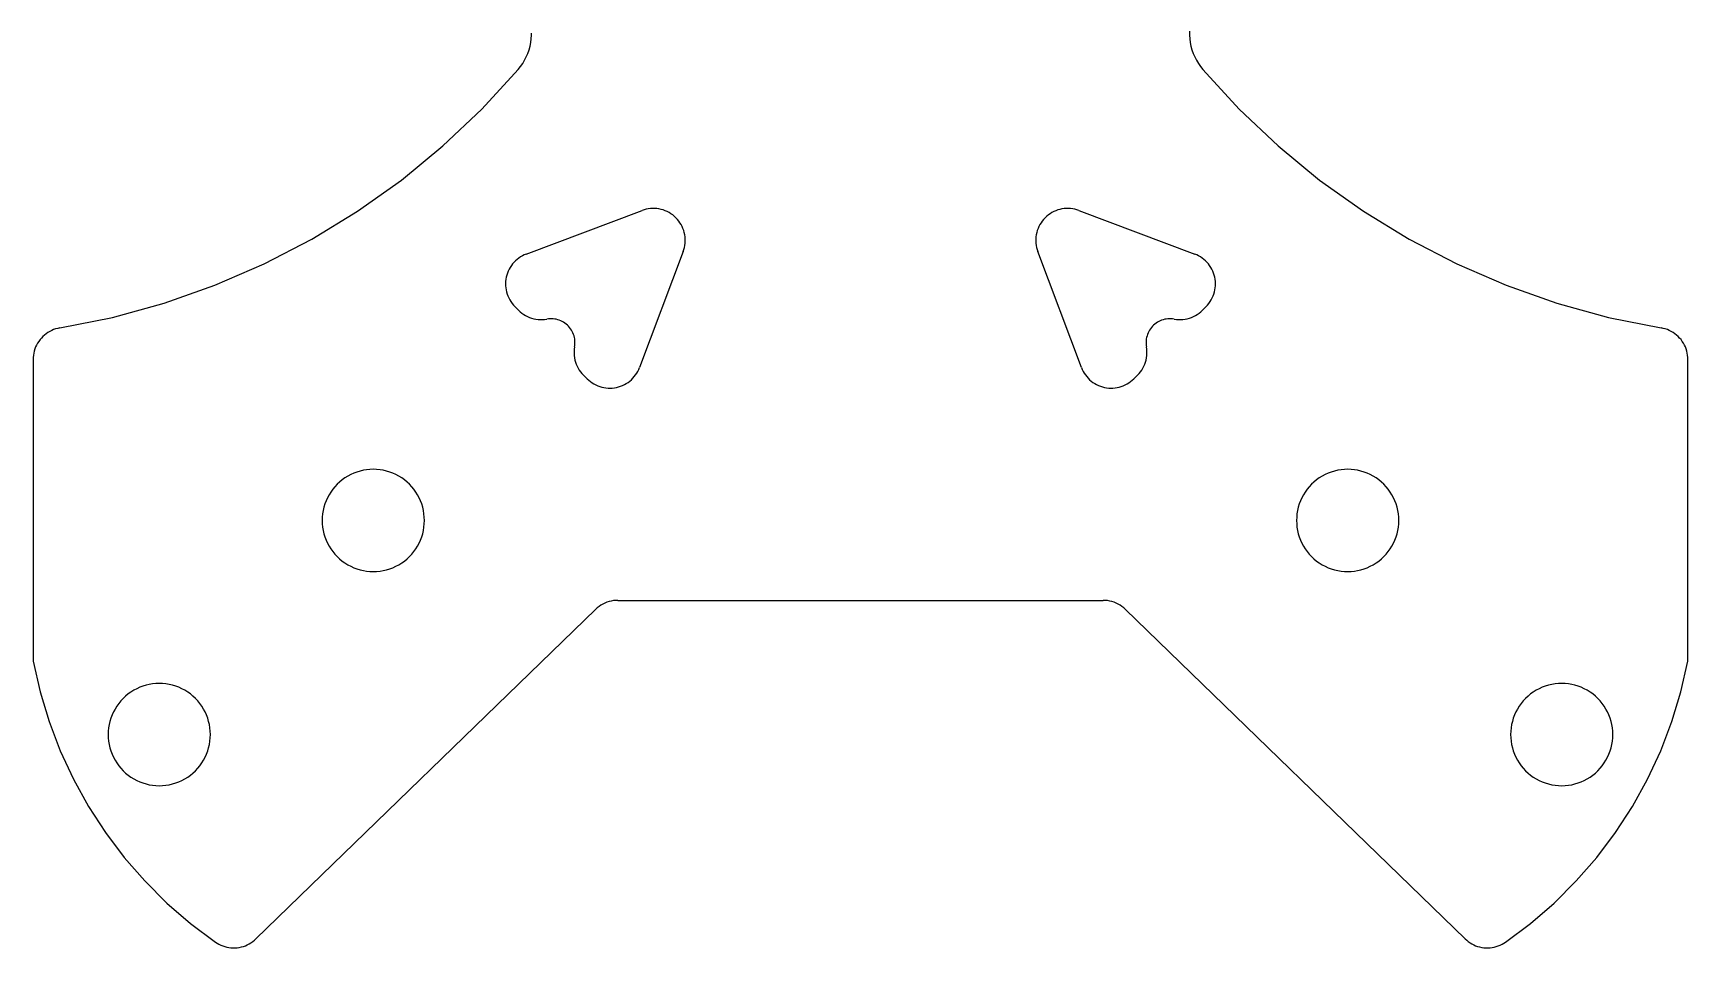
# Model space of a CAD drawing. Header units: metres. Extents: x 155.7 to 207.5, y 0.1 to 57.4.
# Drawn here: x 155.7 to 207.5, y 0.1 to 28.8 of the extents above; entities that cross this region are included whole.
import ezdxf

# ---------------------------------------------------------------- set-up
doc = ezdxf.new("R2010")
doc.units = ezdxf.units.M

msp = doc.modelspace()

# ---------------------------------------------------------------- linework, layer by layer
at = {"layer": 'CenterPlate'}
for p, q in [((171.233, 28.477), (171.249, 28.594)), ((171.249, 28.594), (171.257, 28.711)), ((171.257, 28.711), (171.257, 28.77)), ((191.85, 28.829), (191.85, 28.77)), ((191.85, 28.77), (191.85, 28.711)), ((191.85, 28.711), (191.858, 28.594)), ((191.858, 28.594), (191.874, 28.477)), ((171.039, 27.923), (171.093, 28.028)), ((171.093, 28.028), (171.139, 28.136)), ((171.139, 28.136), (171.178, 28.247)), ((171.178, 28.247), (171.21, 28.361)), ((171.21, 28.361), (171.233, 28.477)), ((191.874, 28.477), (191.898, 28.361)), ((191.898, 28.361), (191.929, 28.247)), ((191.929, 28.247), (191.968, 28.136)), ((191.968, 28.136), (192.014, 28.028)), ((192.014, 28.028), (192.068, 27.923)), ((169.701, 26.394), (170.838, 27.632)), ((170.838, 27.632), (170.911, 27.724)), ((170.911, 27.724), (170.979, 27.821)), ((170.979, 27.821), (171.039, 27.923)), ((192.068, 27.923), (192.129, 27.821)), ((192.129, 27.821), (192.196, 27.724)), ((192.196, 27.724), (192.27, 27.632)), ((192.27, 27.632), (193.407, 26.394)), ((168.48, 25.239), (169.701, 26.394)), ((193.407, 26.394), (194.627, 25.239)), ((167.182, 24.172), (168.48, 25.239)), ((194.627, 25.239), (195.926, 24.172)), ((165.812, 23.198), (167.182, 24.172)), ((195.926, 24.172), (197.295, 23.198)), ((164.378, 22.322), (165.812, 23.198)), ((171.091, 21.857), (174.716, 23.22)), ((174.779, 23.242), (174.716, 23.22)), ((174.845, 23.259), (174.779, 23.242)), ((174.911, 23.272), (174.845, 23.259)), ((174.978, 23.28), (174.911, 23.272)), ((175.045, 23.284), (174.978, 23.28)), ((175.112, 23.283), (175.045, 23.284)), ((175.179, 23.278), (175.112, 23.283)), ((175.246, 23.268), (175.179, 23.278)), ((175.312, 23.254), (175.246, 23.268)), ((175.377, 23.236), (175.312, 23.254)), ((175.44, 23.213), (175.377, 23.236)), ((175.501, 23.186), (175.44, 23.213)), ((175.561, 23.154), (175.501, 23.186)), ((175.619, 23.119), (175.561, 23.154)), ((175.674, 23.08), (175.619, 23.119)), ((175.726, 23.038), (175.674, 23.08)), ((175.775, 22.992), (175.726, 23.038)), ((175.821, 22.942), (175.775, 22.992)), ((175.863, 22.89), (175.821, 22.942)), ((175.902, 22.835), (175.863, 22.89)), ((175.938, 22.778), (175.902, 22.835)), ((187.205, 22.835), (187.17, 22.778)), ((187.244, 22.89), (187.205, 22.835)), ((187.286, 22.942), (187.244, 22.89)), ((187.332, 22.992), (187.286, 22.942)), ((187.382, 23.038), (187.332, 22.992)), ((187.434, 23.08), (187.382, 23.038)), ((187.489, 23.119), (187.434, 23.08)), ((187.546, 23.154), (187.489, 23.119)), ((187.606, 23.186), (187.546, 23.154)), ((187.668, 23.213), (187.606, 23.186)), ((187.731, 23.236), (187.668, 23.213)), ((187.796, 23.254), (187.731, 23.236)), ((187.861, 23.268), (187.796, 23.254)), ((187.928, 23.278), (187.861, 23.268)), ((187.995, 23.283), (187.928, 23.278)), ((188.063, 23.284), (187.995, 23.283)), ((188.13, 23.28), (188.063, 23.284)), ((188.197, 23.272), (188.13, 23.28)), ((188.263, 23.259), (188.197, 23.272)), ((188.328, 23.242), (188.263, 23.259)), ((188.392, 23.22), (188.328, 23.242)), ((188.392, 23.22), (192.017, 21.857)), ((197.295, 23.198), (198.73, 22.322)), ((162.886, 21.548), (164.378, 22.322)), ((175.969, 22.718), (175.938, 22.778)), ((175.996, 22.657), (175.969, 22.718)), ((176.019, 22.593), (175.996, 22.657)), ((176.038, 22.528), (176.019, 22.593)), ((176.052, 22.463), (176.038, 22.528)), ((176.062, 22.396), (176.052, 22.463)), ((176.067, 22.329), (176.062, 22.396)), ((176.068, 22.261), (176.067, 22.329)), ((187.041, 22.329), (187.04, 22.261)), ((187.046, 22.396), (187.041, 22.329)), ((187.056, 22.463), (187.046, 22.396)), ((187.07, 22.528), (187.056, 22.463)), ((187.088, 22.593), (187.07, 22.528)), ((187.111, 22.657), (187.088, 22.593)), ((187.138, 22.718), (187.111, 22.657)), ((187.17, 22.778), (187.138, 22.718)), ((198.73, 22.322), (200.222, 21.548)), ((170.912, 21.768), (170.857, 21.731)), ((170.97, 21.802), (170.912, 21.768)), ((171.029, 21.831), (170.97, 21.802)), ((171.091, 21.857), (171.029, 21.831)), ((176.004, 21.932), (174.64, 18.307)), ((176.004, 21.932), (176.025, 21.996)), ((176.025, 21.996), (176.043, 22.061)), ((176.043, 22.061), (176.055, 22.127)), ((176.055, 22.127), (176.064, 22.194)), ((176.064, 22.194), (176.068, 22.261)), ((187.04, 22.261), (187.044, 22.194)), ((187.044, 22.194), (187.052, 22.127)), ((187.052, 22.127), (187.065, 22.061)), ((187.065, 22.061), (187.082, 21.996)), ((187.082, 21.996), (187.104, 21.932)), ((188.467, 18.307), (187.104, 21.932)), ((192.078, 21.831), (192.017, 21.857)), ((192.138, 21.802), (192.078, 21.831)), ((192.195, 21.768), (192.138, 21.802)), ((192.25, 21.731), (192.195, 21.768)), ((161.343, 20.881), (162.886, 21.548)), ((170.502, 21.26), (170.482, 21.196)), ((170.527, 21.321), (170.502, 21.26)), ((170.555, 21.381), (170.527, 21.321)), ((170.588, 21.439), (170.555, 21.381)), ((170.624, 21.495), (170.588, 21.439)), ((170.664, 21.548), (170.624, 21.495)), ((170.708, 21.599), (170.664, 21.548)), ((170.755, 21.646), (170.708, 21.599)), ((170.804, 21.69), (170.755, 21.646)), ((170.857, 21.731), (170.804, 21.69)), ((192.303, 21.69), (192.25, 21.731)), ((192.353, 21.646), (192.303, 21.69)), ((192.399, 21.599), (192.353, 21.646)), ((192.443, 21.548), (192.399, 21.599)), ((192.483, 21.495), (192.443, 21.548)), ((192.519, 21.439), (192.483, 21.495)), ((192.552, 21.381), (192.519, 21.439)), ((192.581, 21.321), (192.552, 21.381)), ((192.605, 21.26), (192.581, 21.321)), ((192.626, 21.196), (192.605, 21.26)), ((200.222, 21.548), (201.764, 20.881)), ((159.758, 20.322), (161.343, 20.881)), ((170.446, 21), (170.443, 20.934)), ((170.443, 20.934), (170.444, 20.867)), ((170.444, 20.867), (170.45, 20.801)), ((170.454, 21.066), (170.446, 21)), ((170.45, 20.801), (170.46, 20.735)), ((170.465, 21.132), (170.454, 21.066)), ((170.46, 20.735), (170.475, 20.67)), ((170.482, 21.196), (170.465, 21.132)), ((192.642, 21.132), (192.626, 21.196)), ((192.633, 20.67), (192.647, 20.735)), ((192.654, 21.066), (192.642, 21.132)), ((192.647, 20.735), (192.657, 20.801)), ((192.661, 21), (192.654, 21.066)), ((192.657, 20.801), (192.663, 20.867)), ((192.664, 20.934), (192.661, 21)), ((192.663, 20.867), (192.664, 20.934)), ((201.764, 20.881), (203.349, 20.322)), ((158.138, 19.876), (159.758, 20.322)), ((170.475, 20.67), (170.493, 20.606)), ((170.493, 20.606), (170.516, 20.544)), ((170.516, 20.544), (170.544, 20.483)), ((170.544, 20.483), (170.575, 20.424)), ((170.575, 20.424), (170.61, 20.368)), ((170.61, 20.368), (170.648, 20.314)), ((170.648, 20.314), (170.69, 20.262)), ((170.69, 20.262), (170.736, 20.214)), ((170.851, 20.098), (170.736, 20.214)), ((192.372, 20.214), (192.257, 20.098)), ((192.372, 20.214), (192.417, 20.262)), ((192.417, 20.262), (192.459, 20.314)), ((192.459, 20.314), (192.498, 20.368)), ((192.498, 20.368), (192.533, 20.424)), ((192.533, 20.424), (192.564, 20.483)), ((192.564, 20.483), (192.591, 20.544)), ((192.591, 20.544), (192.614, 20.606)), ((192.614, 20.606), (192.633, 20.67)), ((203.349, 20.322), (204.969, 19.876)), ((156.49, 19.544), (158.138, 19.876)), ((170.851, 20.098), (170.901, 20.052)), ((170.901, 20.052), (170.954, 20.008)), ((170.954, 20.008), (171.011, 19.969)), ((171.011, 19.969), (171.069, 19.933)), ((171.069, 19.933), (171.13, 19.902)), ((171.13, 19.902), (171.194, 19.874)), ((171.194, 19.874), (171.258, 19.851)), ((171.258, 19.851), (171.325, 19.833)), ((171.325, 19.833), (171.392, 19.819)), ((171.392, 19.819), (171.46, 19.81)), ((171.46, 19.81), (171.529, 19.806)), ((171.529, 19.806), (171.598, 19.806)), ((171.598, 19.806), (171.666, 19.811)), ((171.666, 19.811), (171.734, 19.821)), ((171.783, 19.828), (171.734, 19.821)), ((171.833, 19.832), (171.783, 19.828)), ((171.883, 19.833), (171.833, 19.832)), ((171.933, 19.83), (171.883, 19.833)), ((171.982, 19.824), (171.933, 19.83)), ((172.031, 19.815), (171.982, 19.824)), ((172.079, 19.802), (172.031, 19.815)), ((172.126, 19.786), (172.079, 19.802)), ((172.172, 19.768), (172.126, 19.786)), ((172.217, 19.746), (172.172, 19.768)), ((172.26, 19.721), (172.217, 19.746)), ((172.302, 19.694), (172.26, 19.721)), ((172.341, 19.663), (172.302, 19.694)), ((190.806, 19.694), (190.766, 19.663)), ((190.847, 19.721), (190.806, 19.694)), ((190.89, 19.746), (190.847, 19.721)), ((190.935, 19.768), (190.89, 19.746)), ((190.981, 19.786), (190.935, 19.768)), ((191.028, 19.802), (190.981, 19.786)), ((191.077, 19.815), (191.028, 19.802)), ((191.125, 19.824), (191.077, 19.815)), ((191.175, 19.83), (191.125, 19.824)), ((191.225, 19.833), (191.175, 19.83)), ((191.274, 19.832), (191.225, 19.833)), ((191.324, 19.828), (191.274, 19.832)), ((191.373, 19.821), (191.324, 19.828)), ((191.373, 19.821), (191.441, 19.811)), ((191.441, 19.811), (191.51, 19.806)), ((191.51, 19.806), (191.579, 19.806)), ((191.579, 19.806), (191.647, 19.81)), ((191.647, 19.81), (191.715, 19.819)), ((191.715, 19.819), (191.783, 19.833)), ((191.783, 19.833), (191.849, 19.851)), ((191.849, 19.851), (191.914, 19.874)), ((191.914, 19.874), (191.977, 19.902)), ((191.977, 19.902), (192.038, 19.933)), ((192.038, 19.933), (192.097, 19.969)), ((192.097, 19.969), (192.153, 20.008)), ((192.153, 20.008), (192.206, 20.052)), ((192.206, 20.052), (192.257, 20.098)), ((204.969, 19.876), (206.617, 19.544)), ((155.87, 19.178), (155.83, 19.124)), ((155.913, 19.229), (155.87, 19.178)), ((155.96, 19.277), (155.913, 19.229)), ((156.01, 19.322), (155.96, 19.277)), ((156.062, 19.363), (156.01, 19.322)), ((156.117, 19.401), (156.062, 19.363)), ((156.175, 19.435), (156.117, 19.401)), ((156.235, 19.465), (156.175, 19.435)), ((156.297, 19.491), (156.235, 19.465)), ((156.36, 19.513), (156.297, 19.491)), ((156.425, 19.531), (156.36, 19.513)), ((156.49, 19.544), (156.425, 19.531)), ((172.379, 19.631), (172.341, 19.663)), ((172.414, 19.595), (172.379, 19.631)), ((172.447, 19.558), (172.414, 19.595)), ((172.477, 19.518), (172.447, 19.558)), ((172.504, 19.477), (172.477, 19.518)), ((172.529, 19.434), (172.504, 19.477)), ((172.551, 19.389), (172.529, 19.434)), ((172.57, 19.343), (172.551, 19.389)), ((172.586, 19.296), (172.57, 19.343)), ((172.598, 19.247), (172.586, 19.296)), ((172.607, 19.199), (172.598, 19.247)), ((172.613, 19.149), (172.607, 19.199)), ((190.5, 19.199), (190.494, 19.149)), ((190.509, 19.247), (190.5, 19.199)), ((190.522, 19.296), (190.509, 19.247)), ((190.538, 19.343), (190.522, 19.296)), ((190.556, 19.389), (190.538, 19.343)), ((190.578, 19.434), (190.556, 19.389)), ((190.603, 19.477), (190.578, 19.434)), ((190.63, 19.518), (190.603, 19.477)), ((190.661, 19.558), (190.63, 19.518)), ((190.693, 19.595), (190.661, 19.558)), ((190.729, 19.631), (190.693, 19.595)), ((190.766, 19.663), (190.729, 19.631)), ((206.683, 19.531), (206.617, 19.544)), ((206.747, 19.513), (206.683, 19.531)), ((206.811, 19.491), (206.747, 19.513)), ((206.872, 19.465), (206.811, 19.491)), ((206.932, 19.435), (206.872, 19.465)), ((206.99, 19.401), (206.932, 19.435)), ((207.045, 19.363), (206.99, 19.401)), ((207.098, 19.322), (207.045, 19.363)), ((207.148, 19.277), (207.098, 19.322)), ((207.194, 19.229), (207.148, 19.277)), ((207.238, 19.178), (207.194, 19.229)), ((207.277, 19.124), (207.238, 19.178)), ((155.663, 18.691), (155.656, 18.624)), ((155.674, 18.757), (155.663, 18.691)), ((155.689, 18.822), (155.674, 18.757)), ((155.709, 18.886), (155.689, 18.822)), ((155.733, 18.948), (155.709, 18.886)), ((155.762, 19.009), (155.733, 18.948)), ((155.794, 19.068), (155.762, 19.009)), ((155.83, 19.124), (155.794, 19.068)), ((172.59, 18.814), (172.589, 18.745)), ((172.589, 18.745), (172.594, 18.677)), ((172.595, 18.883), (172.59, 18.814)), ((172.594, 18.677), (172.603, 18.609)), ((172.605, 18.951), (172.595, 18.883)), ((172.605, 18.951), (172.612, 19)), ((172.612, 19), (172.616, 19.05)), ((172.616, 19.099), (172.613, 19.149)), ((172.616, 19.05), (172.616, 19.099)), ((190.494, 19.149), (190.491, 19.099)), ((190.491, 19.099), (190.492, 19.05)), ((190.492, 19.05), (190.496, 19)), ((190.496, 19), (190.503, 18.951)), ((190.513, 18.883), (190.503, 18.951)), ((190.505, 18.609), (190.514, 18.677)), ((190.518, 18.814), (190.513, 18.883)), ((190.514, 18.677), (190.518, 18.745)), ((190.518, 18.745), (190.518, 18.814)), ((207.313, 19.068), (207.277, 19.124)), ((207.346, 19.009), (207.313, 19.068)), ((207.374, 18.948), (207.346, 19.009)), ((207.398, 18.886), (207.374, 18.948)), ((207.418, 18.822), (207.398, 18.886)), ((207.434, 18.757), (207.418, 18.822)), ((207.445, 18.691), (207.434, 18.757)), ((207.451, 18.624), (207.445, 18.691)), ((155.656, 18.624), (155.654, 18.557)), ((155.654, 18.557), (155.654, 9.112)), ((172.603, 18.609), (172.616, 18.541)), ((172.616, 18.541), (172.635, 18.475)), ((172.635, 18.475), (172.658, 18.41)), ((172.658, 18.41), (172.685, 18.347)), ((172.685, 18.347), (172.716, 18.286)), ((172.716, 18.286), (172.752, 18.227)), ((172.752, 18.227), (172.792, 18.171)), ((172.792, 18.171), (172.835, 18.118)), ((174.551, 18.129), (174.585, 18.186)), ((174.585, 18.186), (174.614, 18.246)), ((174.614, 18.246), (174.64, 18.307)), ((188.467, 18.307), (188.493, 18.246)), ((188.493, 18.246), (188.522, 18.186)), ((188.522, 18.186), (188.556, 18.129)), ((190.272, 18.118), (190.316, 18.171)), ((190.316, 18.171), (190.355, 18.227)), ((190.355, 18.227), (190.391, 18.286)), ((190.391, 18.286), (190.422, 18.347)), ((190.422, 18.347), (190.45, 18.41)), ((190.45, 18.41), (190.473, 18.475)), ((190.473, 18.475), (190.491, 18.541)), ((190.491, 18.541), (190.505, 18.609)), ((207.454, 18.557), (207.451, 18.624)), ((207.454, 9.112), (207.454, 18.557)), ((172.835, 18.118), (172.882, 18.067)), ((172.997, 17.952), (172.882, 18.067)), ((172.997, 17.952), (173.045, 17.907)), ((173.045, 17.907), (173.097, 17.865)), ((173.097, 17.865), (173.151, 17.826)), ((173.151, 17.826), (173.208, 17.791)), ((173.208, 17.791), (173.267, 17.76)), ((173.267, 17.76), (173.327, 17.733)), ((173.327, 17.733), (173.39, 17.71)), ((173.39, 17.71), (173.454, 17.691)), ((173.454, 17.691), (173.519, 17.677)), ((173.519, 17.677), (173.584, 17.667)), ((173.584, 17.667), (173.651, 17.661)), ((173.651, 17.661), (173.717, 17.66)), ((173.717, 17.66), (173.784, 17.663)), ((173.784, 17.663), (173.85, 17.67)), ((173.85, 17.67), (173.915, 17.682)), ((173.915, 17.682), (173.98, 17.698)), ((173.98, 17.698), (174.043, 17.719)), ((174.043, 17.719), (174.105, 17.743)), ((174.105, 17.743), (174.165, 17.772)), ((174.165, 17.772), (174.223, 17.805)), ((174.223, 17.805), (174.279, 17.841)), ((174.279, 17.841), (174.332, 17.881)), ((174.332, 17.881), (174.382, 17.925)), ((174.382, 17.925), (174.429, 17.971)), ((174.429, 17.971), (174.474, 18.021)), ((174.474, 18.021), (174.514, 18.074)), ((174.514, 18.074), (174.551, 18.129)), ((188.556, 18.129), (188.593, 18.074)), ((188.593, 18.074), (188.634, 18.021)), ((188.634, 18.021), (188.678, 17.971)), ((188.678, 17.971), (188.725, 17.925)), ((188.725, 17.925), (188.776, 17.881)), ((188.776, 17.881), (188.829, 17.841)), ((188.829, 17.841), (188.885, 17.805)), ((188.885, 17.805), (188.943, 17.772)), ((188.943, 17.772), (189.003, 17.743)), ((189.003, 17.743), (189.064, 17.719)), ((189.064, 17.719), (189.128, 17.698)), ((189.128, 17.698), (189.192, 17.682)), ((189.192, 17.682), (189.258, 17.67)), ((189.258, 17.67), (189.324, 17.663)), ((189.324, 17.663), (189.39, 17.66)), ((189.39, 17.66), (189.457, 17.661)), ((189.457, 17.661), (189.523, 17.667)), ((189.523, 17.667), (189.589, 17.677)), ((189.589, 17.677), (189.654, 17.691)), ((189.654, 17.691), (189.718, 17.71)), ((189.718, 17.71), (189.78, 17.733)), ((189.78, 17.733), (189.841, 17.76)), ((189.841, 17.76), (189.9, 17.791)), ((189.9, 17.791), (189.956, 17.826)), ((189.956, 17.826), (190.01, 17.865)), ((190.01, 17.865), (190.062, 17.907)), ((190.062, 17.907), (190.11, 17.952)), ((190.226, 18.067), (190.11, 17.952)), ((190.226, 18.067), (190.272, 18.118)), ((165.789, 15.035), (165.691, 14.999)), ((165.89, 15.066), (165.789, 15.035)), ((165.992, 15.09), (165.89, 15.066)), ((166.095, 15.107), (165.992, 15.09)), ((166.199, 15.117), (166.095, 15.107)), ((166.304, 15.12), (166.199, 15.117)), ((166.408, 15.117), (166.304, 15.12)), ((166.513, 15.107), (166.408, 15.117)), ((166.616, 15.09), (166.513, 15.107)), ((166.718, 15.066), (166.616, 15.09)), ((166.818, 15.035), (166.718, 15.066)), ((166.916, 14.999), (166.818, 15.035)), ((196.289, 15.035), (196.191, 14.999)), ((196.39, 15.066), (196.289, 15.035)), ((196.492, 15.09), (196.39, 15.066)), ((196.595, 15.107), (196.492, 15.09)), ((196.699, 15.117), (196.595, 15.107)), ((196.804, 15.12), (196.699, 15.117)), ((196.908, 15.117), (196.804, 15.12)), ((197.013, 15.107), (196.908, 15.117)), ((197.116, 15.09), (197.013, 15.107)), ((197.218, 15.066), (197.116, 15.09)), ((197.318, 15.035), (197.218, 15.066)), ((197.416, 14.999), (197.318, 15.035)), ((165.101, 14.575), (165.034, 14.494)), ((165.172, 14.652), (165.101, 14.575)), ((165.249, 14.723), (165.172, 14.652)), ((165.33, 14.79), (165.249, 14.723)), ((165.415, 14.851), (165.33, 14.79)), ((165.504, 14.906), (165.415, 14.851)), ((165.596, 14.955), (165.504, 14.906)), ((165.691, 14.999), (165.596, 14.955)), ((167.011, 14.955), (166.916, 14.999)), ((167.104, 14.906), (167.011, 14.955)), ((167.193, 14.851), (167.104, 14.906)), ((167.278, 14.79), (167.193, 14.851)), ((167.359, 14.723), (167.278, 14.79)), ((167.435, 14.652), (167.359, 14.723)), ((167.507, 14.575), (167.435, 14.652)), ((167.573, 14.494), (167.507, 14.575)), ((195.601, 14.575), (195.534, 14.494)), ((195.672, 14.652), (195.601, 14.575)), ((195.749, 14.723), (195.672, 14.652)), ((195.83, 14.79), (195.749, 14.723)), ((195.915, 14.851), (195.83, 14.79)), ((196.004, 14.906), (195.915, 14.851)), ((196.096, 14.955), (196.004, 14.906)), ((196.191, 14.999), (196.096, 14.955)), ((197.511, 14.955), (197.416, 14.999)), ((197.604, 14.906), (197.511, 14.955)), ((197.693, 14.851), (197.604, 14.906)), ((197.778, 14.79), (197.693, 14.851)), ((197.859, 14.723), (197.778, 14.79)), ((197.935, 14.652), (197.859, 14.723)), ((198.007, 14.575), (197.935, 14.652)), ((198.073, 14.494), (198.007, 14.575)), ((164.789, 14.035), (164.758, 13.934)), ((164.825, 14.133), (164.789, 14.035)), ((164.869, 14.228), (164.825, 14.133)), ((164.918, 14.32), (164.869, 14.228)), ((164.973, 14.409), (164.918, 14.32)), ((165.034, 14.494), (164.973, 14.409)), ((167.634, 14.409), (167.573, 14.494)), ((167.689, 14.32), (167.634, 14.409)), ((167.739, 14.228), (167.689, 14.32)), ((167.782, 14.133), (167.739, 14.228)), ((167.819, 14.035), (167.782, 14.133)), ((167.849, 13.934), (167.819, 14.035)), ((195.289, 14.035), (195.258, 13.934)), ((195.325, 14.133), (195.289, 14.035)), ((195.369, 14.228), (195.325, 14.133)), ((195.418, 14.32), (195.369, 14.228)), ((195.473, 14.409), (195.418, 14.32)), ((195.534, 14.494), (195.473, 14.409)), ((198.134, 14.409), (198.073, 14.494)), ((198.189, 14.32), (198.134, 14.409)), ((198.239, 14.228), (198.189, 14.32)), ((198.282, 14.133), (198.239, 14.228)), ((198.319, 14.035), (198.282, 14.133)), ((198.349, 13.934), (198.319, 14.035)), ((164.707, 13.625), (164.704, 13.52)), ((164.704, 13.52), (164.707, 13.416)), ((164.717, 13.729), (164.707, 13.625)), ((164.734, 13.832), (164.717, 13.729)), ((164.758, 13.934), (164.734, 13.832)), ((167.873, 13.832), (167.849, 13.934)), ((167.89, 13.729), (167.873, 13.832)), ((167.9, 13.625), (167.89, 13.729)), ((167.904, 13.52), (167.9, 13.625)), ((167.9, 13.416), (167.904, 13.52)), ((195.207, 13.625), (195.204, 13.52)), ((195.204, 13.52), (195.207, 13.416)), ((195.217, 13.729), (195.207, 13.625)), ((195.234, 13.832), (195.217, 13.729)), ((195.258, 13.934), (195.234, 13.832)), ((198.373, 13.832), (198.349, 13.934)), ((198.39, 13.729), (198.373, 13.832)), ((198.4, 13.625), (198.39, 13.729)), ((198.404, 13.52), (198.4, 13.625)), ((198.4, 13.416), (198.404, 13.52)), ((164.707, 13.416), (164.717, 13.311)), ((164.717, 13.311), (164.734, 13.208)), ((164.734, 13.208), (164.758, 13.106)), ((164.758, 13.106), (164.789, 13.006)), ((164.789, 13.006), (164.825, 12.908)), ((167.782, 12.908), (167.819, 13.006)), ((167.819, 13.006), (167.849, 13.106)), ((167.849, 13.106), (167.873, 13.208)), ((167.873, 13.208), (167.89, 13.311)), ((167.89, 13.311), (167.9, 13.416)), ((195.207, 13.416), (195.217, 13.311)), ((195.217, 13.311), (195.234, 13.208)), ((195.234, 13.208), (195.258, 13.106)), ((195.258, 13.106), (195.289, 13.006)), ((195.289, 13.006), (195.325, 12.908)), ((198.282, 12.908), (198.319, 13.006)), ((198.319, 13.006), (198.349, 13.106)), ((198.349, 13.106), (198.373, 13.208)), ((198.373, 13.208), (198.39, 13.311)), ((198.39, 13.311), (198.4, 13.416)), ((164.825, 12.908), (164.869, 12.813)), ((164.869, 12.813), (164.918, 12.72)), ((164.918, 12.72), (164.973, 12.631)), ((164.973, 12.631), (165.034, 12.546)), ((165.034, 12.546), (165.101, 12.465)), ((165.101, 12.465), (165.172, 12.389)), ((167.435, 12.389), (167.507, 12.465)), ((167.507, 12.465), (167.573, 12.546)), ((167.573, 12.546), (167.634, 12.631)), ((167.634, 12.631), (167.689, 12.72)), ((167.689, 12.72), (167.739, 12.813)), ((167.739, 12.813), (167.782, 12.908)), ((195.325, 12.908), (195.369, 12.813)), ((195.369, 12.813), (195.418, 12.72)), ((195.418, 12.72), (195.473, 12.631)), ((195.473, 12.631), (195.534, 12.546)), ((195.534, 12.546), (195.601, 12.465)), ((195.601, 12.465), (195.672, 12.389)), ((197.935, 12.389), (198.007, 12.465)), ((198.007, 12.465), (198.073, 12.546)), ((198.073, 12.546), (198.134, 12.631)), ((198.134, 12.631), (198.189, 12.72)), ((198.189, 12.72), (198.239, 12.813)), ((198.239, 12.813), (198.282, 12.908)), ((165.172, 12.389), (165.249, 12.317)), ((165.249, 12.317), (165.33, 12.251)), ((165.33, 12.251), (165.415, 12.19)), ((165.415, 12.19), (165.504, 12.135)), ((165.504, 12.135), (165.596, 12.085)), ((165.596, 12.085), (165.691, 12.042)), ((165.691, 12.042), (165.789, 12.005)), ((165.789, 12.005), (165.89, 11.975)), ((165.89, 11.975), (165.992, 11.951)), ((165.992, 11.951), (166.095, 11.934)), ((166.095, 11.934), (166.199, 11.924)), ((166.199, 11.924), (166.304, 11.92)), ((166.304, 11.92), (166.408, 11.924)), ((166.408, 11.924), (166.513, 11.934)), ((166.513, 11.934), (166.616, 11.951)), ((166.616, 11.951), (166.718, 11.975)), ((166.718, 11.975), (166.818, 12.005)), ((166.818, 12.005), (166.916, 12.042)), ((166.916, 12.042), (167.011, 12.085)), ((167.011, 12.085), (167.104, 12.135)), ((167.104, 12.135), (167.193, 12.19)), ((167.193, 12.19), (167.278, 12.251)), ((167.278, 12.251), (167.359, 12.317)), ((167.359, 12.317), (167.435, 12.389)), ((195.672, 12.389), (195.749, 12.317)), ((195.749, 12.317), (195.83, 12.251)), ((195.83, 12.251), (195.915, 12.19)), ((195.915, 12.19), (196.004, 12.135)), ((196.004, 12.135), (196.096, 12.085)), ((196.096, 12.085), (196.191, 12.042)), ((196.191, 12.042), (196.289, 12.005)), ((196.289, 12.005), (196.39, 11.975)), ((196.39, 11.975), (196.492, 11.951)), ((196.492, 11.951), (196.595, 11.934)), ((196.595, 11.934), (196.699, 11.924)), ((196.699, 11.924), (196.804, 11.92)), ((196.804, 11.92), (196.908, 11.924)), ((196.908, 11.924), (197.013, 11.934)), ((197.013, 11.934), (197.116, 11.951)), ((197.116, 11.951), (197.218, 11.975)), ((197.218, 11.975), (197.318, 12.005)), ((197.318, 12.005), (197.416, 12.042)), ((197.416, 12.042), (197.511, 12.085)), ((197.511, 12.085), (197.604, 12.135)), ((197.604, 12.135), (197.693, 12.19)), ((197.693, 12.19), (197.778, 12.251)), ((197.778, 12.251), (197.859, 12.317)), ((197.859, 12.317), (197.935, 12.389)), ((173.488, 10.903), (173.428, 10.868)), ((173.551, 10.933), (173.488, 10.903)), ((173.616, 10.96), (173.551, 10.933)), ((173.683, 10.981), (173.616, 10.96)), ((173.75, 10.998), (173.683, 10.981)), ((173.819, 11.011), (173.75, 10.998)), ((173.889, 11.018), (173.819, 11.011)), ((173.959, 11.02), (173.889, 11.018)), ((173.959, 11.02), (189.148, 11.02)), ((189.218, 11.018), (189.148, 11.02)), ((189.288, 11.011), (189.218, 11.018)), ((189.357, 10.998), (189.288, 11.011)), ((189.425, 10.981), (189.357, 10.998)), ((189.491, 10.96), (189.425, 10.981)), ((189.556, 10.933), (189.491, 10.96)), ((189.619, 10.903), (189.556, 10.933)), ((189.68, 10.868), (189.619, 10.903)), ((162.627, 0.426), (173.263, 10.738)), ((173.315, 10.785), (173.263, 10.738)), ((173.37, 10.828), (173.315, 10.785)), ((173.428, 10.868), (173.37, 10.828)), ((189.738, 10.828), (189.68, 10.868)), ((189.793, 10.785), (189.738, 10.828)), ((189.845, 10.738), (189.793, 10.785)), ((189.845, 10.738), (200.48, 0.426)), ((155.654, 9.112), (155.871, 8.16)), ((207.236, 8.16), (207.454, 9.112)), ((158.991, 8.299), (158.896, 8.255)), ((159.089, 8.335), (158.991, 8.299)), ((159.19, 8.366), (159.089, 8.335)), ((159.292, 8.39), (159.19, 8.366)), ((159.395, 8.407), (159.292, 8.39)), ((159.499, 8.417), (159.395, 8.407)), ((159.604, 8.42), (159.499, 8.417)), ((159.708, 8.417), (159.604, 8.42)), ((159.813, 8.407), (159.708, 8.417)), ((159.916, 8.39), (159.813, 8.407)), ((160.018, 8.366), (159.916, 8.39)), ((160.118, 8.335), (160.018, 8.366)), ((160.216, 8.299), (160.118, 8.335)), ((160.311, 8.255), (160.216, 8.299)), ((202.891, 8.299), (202.796, 8.255)), ((202.989, 8.335), (202.891, 8.299)), ((203.09, 8.366), (202.989, 8.335)), ((203.192, 8.39), (203.09, 8.366)), ((203.295, 8.407), (203.192, 8.39)), ((203.399, 8.417), (203.295, 8.407)), ((203.504, 8.42), (203.399, 8.417)), ((203.608, 8.417), (203.504, 8.42)), ((203.713, 8.407), (203.608, 8.417)), ((203.816, 8.39), (203.713, 8.407)), ((203.918, 8.366), (203.816, 8.39)), ((204.018, 8.335), (203.918, 8.366)), ((204.116, 8.299), (204.018, 8.335)), ((204.211, 8.255), (204.116, 8.299)), ((155.871, 8.16), (156.155, 7.225)), ((158.334, 7.794), (158.273, 7.709)), ((158.401, 7.875), (158.334, 7.794)), ((158.472, 7.952), (158.401, 7.875)), ((158.549, 8.023), (158.472, 7.952)), ((158.63, 8.09), (158.549, 8.023)), ((158.715, 8.151), (158.63, 8.09)), ((158.804, 8.206), (158.715, 8.151)), ((158.896, 8.255), (158.804, 8.206)), ((160.404, 8.206), (160.311, 8.255)), ((160.493, 8.151), (160.404, 8.206)), ((160.578, 8.09), (160.493, 8.151)), ((160.659, 8.023), (160.578, 8.09)), ((160.735, 7.952), (160.659, 8.023)), ((160.807, 7.875), (160.735, 7.952)), ((160.873, 7.794), (160.807, 7.875)), ((160.934, 7.709), (160.873, 7.794)), ((202.234, 7.794), (202.173, 7.709)), ((202.301, 7.875), (202.234, 7.794)), ((202.372, 7.952), (202.301, 7.875)), ((202.449, 8.023), (202.372, 7.952)), ((202.53, 8.09), (202.449, 8.023)), ((202.615, 8.151), (202.53, 8.09)), ((202.704, 8.206), (202.615, 8.151)), ((202.796, 8.255), (202.704, 8.206)), ((204.304, 8.206), (204.211, 8.255)), ((204.393, 8.151), (204.304, 8.206)), ((204.478, 8.09), (204.393, 8.151)), ((204.559, 8.023), (204.478, 8.09)), ((204.635, 7.952), (204.559, 8.023)), ((204.707, 7.875), (204.635, 7.952)), ((204.773, 7.794), (204.707, 7.875)), ((204.834, 7.709), (204.773, 7.794)), ((206.953, 7.225), (207.236, 8.16)), ((158.089, 7.335), (158.058, 7.234)), ((158.125, 7.433), (158.089, 7.335)), ((158.169, 7.528), (158.125, 7.433)), ((158.218, 7.62), (158.169, 7.528)), ((158.273, 7.709), (158.218, 7.62)), ((160.989, 7.62), (160.934, 7.709)), ((161.039, 7.528), (160.989, 7.62)), ((161.082, 7.433), (161.039, 7.528)), ((161.119, 7.335), (161.082, 7.433)), ((161.149, 7.234), (161.119, 7.335)), ((201.989, 7.335), (201.958, 7.234)), ((202.025, 7.433), (201.989, 7.335)), ((202.069, 7.528), (202.025, 7.433)), ((202.118, 7.62), (202.069, 7.528)), ((202.173, 7.709), (202.118, 7.62)), ((204.889, 7.62), (204.834, 7.709)), ((204.939, 7.528), (204.889, 7.62)), ((204.982, 7.433), (204.939, 7.528)), ((205.019, 7.335), (204.982, 7.433)), ((205.049, 7.234), (205.019, 7.335)), ((156.155, 7.225), (156.503, 6.313)), ((158.007, 6.925), (158.004, 6.82)), ((158.004, 6.82), (158.007, 6.716)), ((158.017, 7.029), (158.007, 6.925)), ((158.034, 7.132), (158.017, 7.029)), ((158.058, 7.234), (158.034, 7.132)), ((161.173, 7.132), (161.149, 7.234)), ((161.19, 7.029), (161.173, 7.132)), ((161.2, 6.925), (161.19, 7.029)), ((161.204, 6.82), (161.2, 6.925)), ((161.2, 6.716), (161.204, 6.82)), ((201.907, 6.925), (201.904, 6.82)), ((201.904, 6.82), (201.907, 6.716)), ((201.917, 7.029), (201.907, 6.925)), ((201.934, 7.132), (201.917, 7.029)), ((201.958, 7.234), (201.934, 7.132)), ((205.073, 7.132), (205.049, 7.234)), ((205.09, 7.029), (205.073, 7.132)), ((205.1, 6.925), (205.09, 7.029)), ((205.104, 6.82), (205.1, 6.925)), ((205.1, 6.716), (205.104, 6.82)), ((206.604, 6.313), (206.953, 7.225)), ((156.503, 6.313), (156.915, 5.428)), ((158.007, 6.716), (158.017, 6.611)), ((158.017, 6.611), (158.034, 6.508)), ((158.034, 6.508), (158.058, 6.406)), ((158.058, 6.406), (158.089, 6.306)), ((158.089, 6.306), (158.125, 6.208)), ((161.082, 6.208), (161.119, 6.306)), ((161.119, 6.306), (161.149, 6.406)), ((161.149, 6.406), (161.173, 6.508)), ((161.173, 6.508), (161.19, 6.611)), ((161.19, 6.611), (161.2, 6.716)), ((201.907, 6.716), (201.917, 6.611)), ((201.917, 6.611), (201.934, 6.508)), ((201.934, 6.508), (201.958, 6.406)), ((201.958, 6.406), (201.989, 6.306)), ((201.989, 6.306), (202.025, 6.208)), ((204.982, 6.208), (205.019, 6.306)), ((205.019, 6.306), (205.049, 6.406)), ((205.049, 6.406), (205.073, 6.508)), ((205.073, 6.508), (205.09, 6.611)), ((205.09, 6.611), (205.1, 6.716)), ((206.192, 5.428), (206.604, 6.313)), ((158.125, 6.208), (158.169, 6.113)), ((158.169, 6.113), (158.218, 6.02)), ((158.218, 6.02), (158.273, 5.931)), ((158.273, 5.931), (158.334, 5.846)), ((158.334, 5.846), (158.401, 5.765)), ((158.401, 5.765), (158.472, 5.689)), ((160.735, 5.689), (160.807, 5.765)), ((160.807, 5.765), (160.873, 5.846)), ((160.873, 5.846), (160.934, 5.931)), ((160.934, 5.931), (160.989, 6.02)), ((160.989, 6.02), (161.039, 6.113)), ((161.039, 6.113), (161.082, 6.208)), ((202.025, 6.208), (202.069, 6.113)), ((202.069, 6.113), (202.118, 6.02)), ((202.118, 6.02), (202.173, 5.931)), ((202.173, 5.931), (202.234, 5.846)), ((202.234, 5.846), (202.301, 5.765)), ((202.301, 5.765), (202.372, 5.689)), ((204.635, 5.689), (204.707, 5.765)), ((204.707, 5.765), (204.773, 5.846)), ((204.773, 5.846), (204.834, 5.931)), ((204.834, 5.931), (204.889, 6.02)), ((204.889, 6.02), (204.939, 6.113)), ((204.939, 6.113), (204.982, 6.208)), ((156.915, 5.428), (157.388, 4.574)), ((158.472, 5.689), (158.549, 5.617)), ((158.549, 5.617), (158.63, 5.551)), ((158.63, 5.551), (158.715, 5.49)), ((158.715, 5.49), (158.804, 5.435)), ((158.804, 5.435), (158.896, 5.385)), ((158.896, 5.385), (158.991, 5.342)), ((158.991, 5.342), (159.089, 5.305)), ((159.089, 5.305), (159.19, 5.275)), ((159.19, 5.275), (159.292, 5.251)), ((159.292, 5.251), (159.395, 5.234)), ((159.395, 5.234), (159.499, 5.224)), ((159.499, 5.224), (159.604, 5.22)), ((159.604, 5.22), (159.708, 5.224)), ((159.708, 5.224), (159.813, 5.234)), ((159.813, 5.234), (159.916, 5.251)), ((159.916, 5.251), (160.018, 5.275)), ((160.018, 5.275), (160.118, 5.305)), ((160.118, 5.305), (160.216, 5.342)), ((160.216, 5.342), (160.311, 5.385)), ((160.311, 5.385), (160.404, 5.435)), ((160.404, 5.435), (160.493, 5.49)), ((160.493, 5.49), (160.578, 5.551)), ((160.578, 5.551), (160.659, 5.617)), ((160.659, 5.617), (160.735, 5.689)), ((202.372, 5.689), (202.449, 5.617)), ((202.449, 5.617), (202.53, 5.551)), ((202.53, 5.551), (202.615, 5.49)), ((202.615, 5.49), (202.704, 5.435)), ((202.704, 5.435), (202.796, 5.385)), ((202.796, 5.385), (202.891, 5.342)), ((202.891, 5.342), (202.989, 5.305)), ((202.989, 5.305), (203.09, 5.275)), ((203.09, 5.275), (203.192, 5.251)), ((203.192, 5.251), (203.295, 5.234)), ((203.295, 5.234), (203.399, 5.224)), ((203.399, 5.224), (203.504, 5.22)), ((203.504, 5.22), (203.608, 5.224)), ((203.608, 5.224), (203.713, 5.234)), ((203.713, 5.234), (203.816, 5.251)), ((203.816, 5.251), (203.918, 5.275)), ((203.918, 5.275), (204.018, 5.305)), ((204.018, 5.305), (204.116, 5.342)), ((204.116, 5.342), (204.211, 5.385)), ((204.211, 5.385), (204.304, 5.435)), ((204.304, 5.435), (204.393, 5.49)), ((204.393, 5.49), (204.478, 5.551)), ((204.478, 5.551), (204.559, 5.617)), ((204.559, 5.617), (204.635, 5.689)), ((205.719, 4.574), (206.192, 5.428)), ((157.388, 4.574), (157.92, 3.755)), ((205.188, 3.755), (205.719, 4.574)), ((157.92, 3.755), (158.508, 2.975)), ((204.6, 2.975), (205.188, 3.755)), ((158.508, 2.975), (159.149, 2.239)), ((203.958, 2.239), (204.6, 2.975)), ((159.149, 2.239), (159.84, 1.549)), ((203.267, 1.549), (203.958, 2.239)), ((159.84, 1.549), (160.578, 0.91)), ((202.529, 0.91), (203.267, 1.549)), ((160.578, 0.91), (161.359, 0.324)), ((201.748, 0.324), (202.529, 0.91)), ((161.359, 0.324), (161.415, 0.288)), ((161.415, 0.288), (161.472, 0.256)), ((161.472, 0.256), (161.531, 0.228)), ((161.531, 0.228), (161.592, 0.204)), ((161.592, 0.204), (161.654, 0.183)), ((161.654, 0.183), (161.718, 0.167)), ((161.718, 0.167), (161.783, 0.155)), ((161.783, 0.155), (161.848, 0.148)), ((161.848, 0.148), (161.913, 0.144)), ((161.913, 0.144), (161.979, 0.145)), ((161.979, 0.145), (162.044, 0.151)), ((162.044, 0.151), (162.109, 0.16)), ((162.109, 0.16), (162.173, 0.174)), ((162.173, 0.174), (162.237, 0.192)), ((162.237, 0.192), (162.298, 0.214)), ((162.298, 0.214), (162.359, 0.24)), ((162.359, 0.24), (162.417, 0.27)), ((162.417, 0.27), (162.473, 0.304)), ((162.473, 0.304), (162.527, 0.341)), ((162.527, 0.341), (162.579, 0.382)), ((162.579, 0.382), (162.627, 0.426)), ((200.48, 0.426), (200.529, 0.382)), ((200.529, 0.382), (200.58, 0.341)), ((200.58, 0.341), (200.634, 0.304)), ((200.634, 0.304), (200.69, 0.27)), ((200.69, 0.27), (200.749, 0.24)), ((200.749, 0.24), (200.809, 0.214)), ((200.809, 0.214), (200.871, 0.192)), ((200.871, 0.192), (200.934, 0.174)), ((200.934, 0.174), (200.998, 0.16)), ((200.998, 0.16), (201.063, 0.151)), ((201.063, 0.151), (201.128, 0.145)), ((201.128, 0.145), (201.194, 0.144)), ((201.194, 0.144), (201.26, 0.148)), ((201.26, 0.148), (201.325, 0.155)), ((201.325, 0.155), (201.389, 0.167)), ((201.389, 0.167), (201.453, 0.183)), ((201.453, 0.183), (201.515, 0.204)), ((201.515, 0.204), (201.576, 0.228)), ((201.576, 0.228), (201.636, 0.256)), ((201.636, 0.256), (201.693, 0.288)), ((201.693, 0.288), (201.748, 0.324))]:
    msp.add_line(p, q, dxfattribs=at)

doc.saveas('drawing.dxf')
